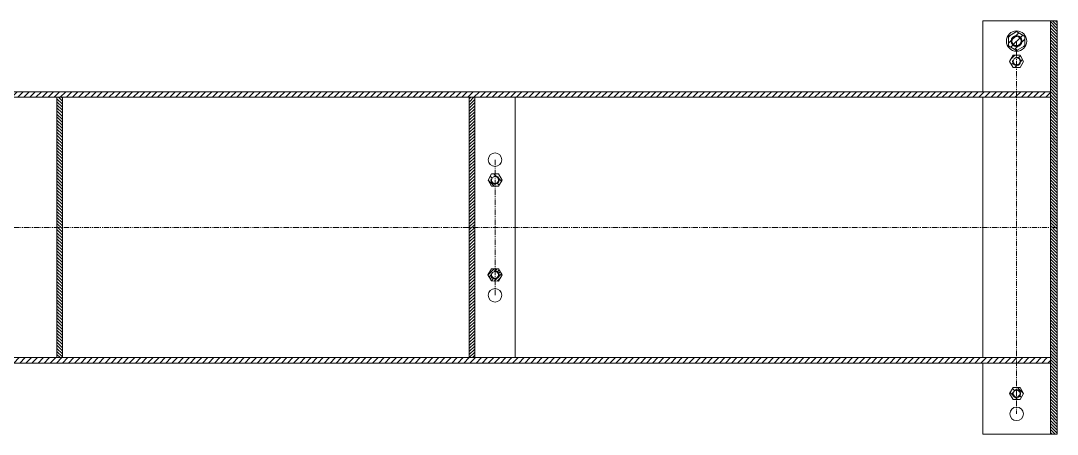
# Model space of a CAD drawing. Header units: millimetres. Extents: x 2179 to 44859, y 3478 to 159868.
# Drawn here: x 23838 to 25368, y 128252 to 128862 of the extents above; entities that cross this region are included whole.
import ezdxf

# ---------------------------------------------------------------- set-up
doc = ezdxf.new("R2010")
doc.units = ezdxf.units.MM
doc.linetypes.add('IMPORT-PHANTOM2', pattern=[14.732, 8.128, -1.524, 1.016, -1.524, 1.016, -1.524])
for name, color, linetype, lineweight in [('0-1', 7, 'IMPORT-PHANTOM2', 9), ('0-2', 7, 'Continuous', 9), ('2966-1_navrh dispozice stroju-HK_dwg-1', 7, 'Continuous', 9)]:
    doc.layers.add(name, color=color, linetype=linetype, lineweight=lineweight)

# ---------------------------------------------------------------- blocks, each defined once
blk = doc.blocks.new('2966-1_navrh dispozice stroju-HK_dwg__X1382-902957-1NP _ stroje - KOTVÍCÍ BODY')
at = {"layer": '0-2'}
for p, q in [((-5318.3, 9197.3), (-5326.3, 9205.3)), ((-5318.3, 9206.2), (-5322.2, 9210.1)), ((-5318.3, 9188.3), (-5326.3, 9196.3)), ((-5318.3, 9179.3), (-5326.3, 9187.3)), ((-5318.3, 9170.3), (-5326.3, 9178.3)), ((-5318.3, 9161.3), (-5326.3, 9169.3)), ((-5318.3, 9152.4), (-5326.3, 9160.4)), ((-5318.3, 9143.4), (-5326.3, 9151.4)), ((-5318.3, 9134.4), (-5326.3, 9142.4)), ((-5318.3, 9125.4), (-5326.3, 9133.4)), ((-5318.3, 9116.4), (-5326.3, 9124.4)), ((-5318.3, 9107.5), (-5326.3, 9115.5)), ((-5318.3, 9098.5), (-5326.3, 9106.5)), ((-5318.3, 9089.5), (-5326.3, 9097.5)), ((-5318.3, 9080.5), (-5326.3, 9088.5)), ((-5318.3, 9071.5), (-5326.3, 9079.5)), ((-5318.3, 9062.6), (-5326.3, 9070.6)), ((-5318.3, 9053.6), (-5326.3, 9061.6)), ((-5318.3, 9044.6), (-5326.3, 9052.6)), ((-5318.3, 9035.6), (-5326.3, 9043.6)), ((-5318.3, 9026.6), (-5326.3, 9034.6)), ((-5318.3, 9017.6), (-5326.3, 9025.6)), ((-5318.3, 9008.7), (-5326.3, 9016.7)), ((-5318.3, 8999.7), (-5326.3, 9007.7)), ((-5318.3, 8990.7), (-5326.3, 8998.7)), ((-5318.3, 8981.7), (-5326.3, 8989.7)), ((-5318.3, 8972.7), (-5326.3, 8980.7)), ((-5318.3, 8963.8), (-5326.3, 8971.8)), ((-5318.3, 8954.8), (-5326.3, 8962.8)), ((-5318.3, 8945.8), (-5326.3, 8953.8)), ((-5318.3, 8936.8), (-5326.3, 8944.8)), ((-5318.3, 8927.8), (-5326.3, 8935.8)), ((-5318.3, 8918.9), (-5326.3, 8926.9)), ((-5318.3, 8909.9), (-5326.3, 8917.9)), ((-5318.3, 8900.9), (-5326.3, 8908.9)), ((-5318.3, 8891.9), (-5326.3, 8899.9)), ((-5318.3, 8882.9), (-5326.3, 8890.9)), ((-5318.3, 8874), (-5326.3, 8882)), ((-5318.3, 8865), (-5326.3, 8873)), ((-5318.3, 8856), (-5326.3, 8864)), ((-5318.3, 8847), (-5326.3, 8855)), ((-5318.3, 8838), (-5326.3, 8846)), ((-5318.3, 8829.1), (-5326.3, 8837.1)), ((-5318.3, 8820.1), (-5326.3, 8828.1)), ((-5318.3, 8811.1), (-5326.3, 8819.1)), ((-5318.3, 8802.1), (-5326.3, 8810.1)), ((-5318.3, 8793.1), (-5326.3, 8801.1)), ((-5318.3, 8784.2), (-5326.3, 8792.2)), ((-5318.3, 8775.2), (-5326.3, 8783.2)), ((-5318.3, 8766.2), (-5326.3, 8774.2)), ((-5318.3, 8757.2), (-5326.3, 8765.2)), ((-5318.3, 8748.2), (-5326.3, 8756.2)), ((-5318.3, 8739.3), (-5326.3, 8747.3)), ((-5318.3, 8730.3), (-5326.3, 8738.3)), ((-5318.3, 8721.3), (-5326.3, 8729.3)), ((-5318.3, 8712.3), (-5326.3, 8720.3)), ((-5318.3, 8703.3), (-5326.3, 8711.3)), ((-5318.3, 8694.4), (-5326.3, 8702.4)), ((-5318.3, 8685.4), (-5326.3, 8693.4)), ((-5318.3, 8676.4), (-5326.3, 8684.4)), ((-5318.3, 8667.4), (-5326.3, 8675.4)), ((-5318.3, 8658.4), (-5326.3, 8666.4)), ((-5318.3, 8649.5), (-5326.3, 8657.5)), ((-5318.3, 8640.5), (-5326.3, 8648.5)), ((-5318.3, 8631.5), (-5326.3, 8639.5)), ((-5318.3, 8622.5), (-5326.3, 8630.5)), ((-5318.3, 8613.5), (-5326.3, 8621.5)), ((-5318.3, 8604.6), (-5326.3, 8612.6)), ((-5318.3, 8595.6), (-5326.3, 8603.6)), ((-5318.3, 8586.6), (-5326.3, 8594.6)), ((-5318.3, 8577.6), (-5326.3, 8585.6)), ((-5318.3, 8568.6), (-5326.3, 8576.6)), ((-5318.3, 8559.7), (-5326.3, 8567.7)), ((-5318.3, 8550.7), (-5326.3, 8558.7)), ((-5318.3, 8541.7), (-5326.3, 8549.7)), ((-5318.3, 8532.7), (-5326.3, 8540.7)), ((-5318.3, 8523.7), (-5326.3, 8531.7)), ((-5318.3, 8514.8), (-5326.3, 8522.8)), ((-5318.3, 8505.8), (-5326.3, 8513.8)), ((-5318.3, 8496.8), (-5326.3, 8504.8)), ((-5318.3, 8487.8), (-5326.3, 8495.8)), ((-5318.3, 8478.8), (-5326.3, 8486.8)), ((-5318.3, 8469.9), (-5326.3, 8477.9)), ((-5318.3, 8460.9), (-5326.3, 8468.9)), ((-5318.3, 8451.9), (-5326.3, 8459.9)), ((-5318.3, 8442.9), (-5326.3, 8450.9)), ((-5318.3, 8433.9), (-5326.3, 8441.9)), ((-5318.3, 8425), (-5326.3, 8433)), ((-5318.3, 8416), (-5326.3, 8424)), ((-5318.3, 8407), (-5326.3, 8415)), ((-5318.3, 8398), (-5326.3, 8406)), ((-5318.3, 8389), (-5326.3, 8397)), ((-5318.3, 8380.1), (-5326.3, 8388.1)), ((-5318.3, 8371.1), (-5326.3, 8379.1)), ((-5318.3, 8362.1), (-5326.3, 8370.1)), ((-5318.3, 8353.1), (-5326.3, 8361.1)), ((-5318.3, 8344.1), (-5326.3, 8352.1)), ((-5318.3, 8335.2), (-5326.3, 8343.2)), ((-5318.3, 8326.2), (-5326.3, 8334.2)), ((-5318.3, 8317.2), (-5326.3, 8325.2)), ((-5318.3, 8308.2), (-5326.3, 8316.2)), ((-5318.3, 8299.2), (-5326.3, 8307.2)), ((-5318.3, 8290.2), (-5326.3, 8298.2)), ((-5318.3, 8281.3), (-5326.3, 8289.3)), ((-5318.3, 8272.3), (-5326.3, 8280.3)), ((-5318.3, 8263.3), (-5326.3, 8271.3)), ((-5318.3, 8254.3), (-5326.3, 8262.3)), ((-5318.3, 8245.3), (-5326.3, 8253.3)), ((-5318.3, 8236.4), (-5326.3, 8244.4)), ((-5318.3, 8227.4), (-5326.3, 8235.4)), ((-5318.3, 8218.4), (-5326.3, 8226.4)), ((-5318.3, 8209.4), (-5326.3, 8217.4)), ((-5318.3, 8200.4), (-5326.3, 8208.4)), ((-5318.3, 8191.5), (-5326.3, 8199.5)), ((-5318.3, 8182.5), (-5326.3, 8190.5)), ((-5318.3, 8173.5), (-5326.3, 8181.5)), ((-5318.3, 8164.5), (-5326.3, 8172.5)), ((-5318.3, 8155.5), (-5326.3, 8163.5)), ((-5318.3, 8146.6), (-5326.3, 8154.6)), ((-5318.3, 8137.6), (-5326.3, 8145.6)), ((-5318.3, 8128.6), (-5326.3, 8136.6)), ((-5318.3, 8119.6), (-5326.3, 8127.6)), ((-5318.3, 8110.6), (-5326.3, 8118.6)), ((-5318.3, 8101.7), (-5326.3, 8109.7)), ((-5318.3, 8092.7), (-5326.3, 8100.7)), ((-5318.3, 8083.7), (-5326.3, 8091.7)), ((-5318.3, 8074.7), (-5326.3, 8082.7)), ((-5318.3, 8065.7), (-5326.3, 8073.7)), ((-5318.3, 8056.8), (-5326.3, 8064.8)), ((-5318.3, 8047.8), (-5326.3, 8055.8)), ((-5318.3, 8038.8), (-5326.3, 8046.8)), ((-5318.3, 8029.8), (-5326.3, 8037.8)), ((-5318.3, 8020.8), (-5326.3, 8028.8)), ((-5318.3, 8011.9), (-5326.3, 8019.9)), ((-5318.3, 8002.9), (-5326.3, 8010.9)), ((-5318.3, 7993.9), (-5326.3, 8001.9)), ((-5318.3, 7984.9), (-5326.3, 7992.9)), ((-5318.3, 7975.9), (-5326.3, 7983.9)), ((-5318.3, 7967), (-5326.3, 7975)), ((-5318.3, 7958), (-5326.3, 7966)), ((-5318.3, 7949), (-5326.3, 7957)), ((-5318.3, 7940), (-5326.3, 7948)), ((-5318.3, 7931), (-5326.3, 7939)), ((-5318.3, 7922.1), (-5326.3, 7930.1)), ((-5318.3, 7913.1), (-5326.3, 7921.1)), ((-5318.3, 7904.1), (-5326.3, 7912.1)), ((-5318.3, 7895.1), (-5326.3, 7903.1)), ((-5318.3, 7886.1), (-5326.3, 7894.1)), ((-5318.3, 7877.2), (-5326.3, 7885.2)), ((-5318.3, 7868.2), (-5326.3, 7876.2)), ((-5318.3, 7859.2), (-5326.3, 7867.2)), ((-5318.3, 7850.2), (-5326.3, 7858.2)), ((-5318.3, 7841.2), (-5326.3, 7849.2)), ((-5318.3, 7832.3), (-5326.3, 7840.3)), ((-5318.3, 7823.3), (-5326.3, 7831.3)), ((-5318.3, 7814.3), (-5326.3, 7822.3)), ((-5318.3, 7805.3), (-5326.3, 7813.3)), ((-5318.3, 7796.3), (-5326.3, 7804.3)), ((-5318.3, 7787.4), (-5326.3, 7795.4)), ((-5318.3, 7778.4), (-5326.3, 7786.4)), ((-5318.3, 7769.4), (-5326.3, 7777.4)), ((-5318.3, 7760.4), (-5326.3, 7768.4)), ((-5318.3, 7751.4), (-5326.3, 7759.4)), ((-5318.3, 7742.5), (-5326.3, 7750.5)), ((-5318.3, 7733.5), (-5326.3, 7741.5)), ((-5318.3, 7724.5), (-5326.3, 7732.5)), ((-5318.3, 7715.5), (-5326.3, 7723.5)), ((-5318.3, 7706.5), (-5326.3, 7714.5)), ((-5318.3, 7697.6), (-5326.3, 7705.6)), ((-5318.3, 7688.6), (-5326.3, 7696.6)), ((-5318.3, 7679.6), (-5326.3, 7687.6)), ((-5318.3, 7670.6), (-5326.3, 7678.6)), ((-5318.3, 7661.6), (-5326.3, 7669.6)), ((-5318.3, 7652.7), (-5326.3, 7660.7)), ((-5318.3, 7643.7), (-5326.3, 7651.7)), ((-5318.3, 7634.7), (-5326.3, 7642.7)), ((-5322.5, 7629.9), (-5326.3, 7633.7))]:
    blk.add_line(p, q, dxfattribs=at)
blk = doc.blocks.new('2966-1_navrh dispozice stroju-HK_dwg__X1384-902959-1NP _ stroje - KOTVÍCÍ BODY')
at = {"layer": '0-2'}
for p, q in [((-5710.3, 9194.1), (-5718.3, 9202.1)), ((-5710.3, 9203.1), (-5717.3, 9210.1)), ((-5710.3, 9185.1), (-5718.3, 9193.1)), ((-5710.3, 9176.2), (-5718.3, 9184.2)), ((-5710.3, 9167.2), (-5718.3, 9175.2)), ((-5710.3, 9158.2), (-5718.3, 9166.2)), ((-5710.3, 9149.2), (-5718.3, 9157.2)), ((-5710.3, 9140.2), (-5718.3, 9148.2)), ((-5710.3, 9131.3), (-5718.3, 9139.3)), ((-5710.3, 9122.3), (-5718.3, 9130.3)), ((-5710.3, 9113.3), (-5718.3, 9121.3)), ((-5710.3, 9104.3), (-5718.3, 9112.3)), ((-5710.3, 9095.3), (-5718.3, 9103.3)), ((-5710.3, 9086.4), (-5718.3, 9094.4)), ((-5710.3, 9077.4), (-5718.3, 9085.4)), ((-5710.3, 9068.4), (-5718.3, 9076.4)), ((-5710.3, 9059.4), (-5718.3, 9067.4)), ((-5710.3, 9050.4), (-5718.3, 9058.4)), ((-5710.3, 9041.5), (-5718.3, 9049.5)), ((-5710.3, 9032.5), (-5718.3, 9040.5)), ((-5710.3, 9023.5), (-5718.3, 9031.5)), ((-5710.3, 9014.5), (-5718.3, 9022.5)), ((-5710.3, 9005.5), (-5718.3, 9013.5)), ((-5710.3, 8996.6), (-5718.3, 9004.6)), ((-5710.3, 8987.6), (-5718.3, 8995.6)), ((-5710.3, 8978.6), (-5718.3, 8986.6)), ((-5710.3, 8969.6), (-5718.3, 8977.6)), ((-5710.3, 8960.6), (-5718.3, 8968.6)), ((-5710.3, 8951.7), (-5718.3, 8959.7)), ((-5710.3, 8942.7), (-5718.3, 8950.7)), ((-5710.3, 8933.7), (-5718.3, 8941.7)), ((-5710.3, 8924.7), (-5718.3, 8932.7)), ((-5710.3, 8915.7), (-5718.3, 8923.7)), ((-5710.3, 8906.8), (-5718.3, 8914.8)), ((-5710.3, 8897.8), (-5718.3, 8905.8)), ((-5710.3, 8888.8), (-5718.3, 8896.8)), ((-5710.3, 8879.8), (-5718.3, 8887.8)), ((-5710.3, 8870.8), (-5718.3, 8878.8)), ((-5710.3, 8861.9), (-5718.3, 8869.9)), ((-5710.3, 8852.9), (-5718.3, 8860.9)), ((-5710.3, 8843.9), (-5718.3, 8851.9)), ((-5710.3, 8834.9), (-5718.3, 8842.9)), ((-5710.3, 8825.9), (-5718.3, 8833.9)), ((-5710.3, 8817), (-5718.3, 8825)), ((-5710.3, 8808), (-5718.3, 8816)), ((-5710.3, 8799), (-5718.3, 8807)), ((-5710.3, 8790), (-5718.3, 8798)), ((-5710.3, 8781), (-5718.3, 8789)), ((-5710.3, 8772.1), (-5718.3, 8780.1)), ((-5710.3, 8763.1), (-5718.3, 8771.1)), ((-5710.3, 8754.1), (-5718.3, 8762.1)), ((-5710.3, 8745.1), (-5718.3, 8753.1)), ((-5710.3, 8736.1), (-5718.3, 8744.1)), ((-5710.3, 8727.2), (-5718.3, 8735.2)), ((-5710.3, 8718.2), (-5718.3, 8726.2)), ((-5710.3, 8709.2), (-5718.3, 8717.2)), ((-5710.3, 8700.2), (-5718.3, 8708.2)), ((-5710.3, 8691.2), (-5718.3, 8699.2)), ((-5710.3, 8682.2), (-5718.3, 8690.2)), ((-5710.3, 8673.3), (-5718.3, 8681.3)), ((-5710.3, 8664.3), (-5718.3, 8672.3)), ((-5710.3, 8655.3), (-5718.3, 8663.3)), ((-5710.3, 8646.3), (-5718.3, 8654.3)), ((-5710.3, 8637.3), (-5718.3, 8645.3)), ((-5710.3, 8628.4), (-5718.3, 8636.4)), ((-5710.3, 8619.4), (-5718.3, 8627.4)), ((-5710.3, 8610.4), (-5718.3, 8618.4)), ((-5710.3, 8601.4), (-5718.3, 8609.4)), ((-5710.3, 8592.4), (-5718.3, 8600.4)), ((-5710.3, 8583.5), (-5718.3, 8591.5)), ((-5710.3, 8574.5), (-5718.3, 8582.5)), ((-5710.3, 8565.5), (-5718.3, 8573.5)), ((-5710.3, 8556.5), (-5718.3, 8564.5)), ((-5710.3, 8547.5), (-5718.3, 8555.5)), ((-5710.3, 8538.6), (-5718.3, 8546.6)), ((-5710.3, 8529.6), (-5718.3, 8537.6)), ((-5710.3, 8520.6), (-5718.3, 8528.6)), ((-5710.3, 8511.6), (-5718.3, 8519.6)), ((-5710.3, 8502.6), (-5718.3, 8510.6)), ((-5710.3, 8493.7), (-5718.3, 8501.7)), ((-5710.3, 8484.7), (-5718.3, 8492.7)), ((-5710.3, 8475.7), (-5718.3, 8483.7)), ((-5710.3, 8466.7), (-5718.3, 8474.7)), ((-5710.3, 8457.7), (-5718.3, 8465.7)), ((-5710.3, 8448.8), (-5718.3, 8456.8)), ((-5710.3, 8439.8), (-5718.3, 8447.8)), ((-5710.3, 8430.8), (-5718.3, 8438.8)), ((-5710.3, 8421.8), (-5718.3, 8429.8)), ((-5710.3, 8412.8), (-5718.3, 8420.8)), ((-5710.3, 8403.9), (-5718.3, 8411.9)), ((-5710.3, 8394.9), (-5718.3, 8402.9)), ((-5710.3, 8385.9), (-5718.3, 8393.9)), ((-5710.3, 8376.9), (-5718.3, 8384.9)), ((-5710.3, 8367.9), (-5718.3, 8375.9)), ((-5710.3, 8359), (-5718.3, 8367)), ((-5710.3, 8350), (-5718.3, 8358)), ((-5710.3, 8341), (-5718.3, 8349)), ((-5710.3, 8332), (-5718.3, 8340)), ((-5710.3, 8323), (-5718.3, 8331)), ((-5710.3, 8314.1), (-5718.3, 8322.1)), ((-5710.3, 8305.1), (-5718.3, 8313.1)), ((-5710.3, 8296.1), (-5718.3, 8304.1)), ((-5710.3, 8287.1), (-5718.3, 8295.1)), ((-5710.3, 8278.1), (-5718.3, 8286.1)), ((-5710.3, 8269.2), (-5718.3, 8277.2)), ((-5710.3, 8260.2), (-5718.3, 8268.2)), ((-5710.3, 8251.2), (-5718.3, 8259.2)), ((-5710.3, 8242.2), (-5718.3, 8250.2)), ((-5710.3, 8233.2), (-5718.3, 8241.2)), ((-5710.3, 8224.3), (-5718.3, 8232.3)), ((-5710.3, 8215.3), (-5718.3, 8223.3)), ((-5710.3, 8206.3), (-5718.3, 8214.3)), ((-5710.3, 8197.3), (-5718.3, 8205.3)), ((-5710.3, 8188.3), (-5718.3, 8196.3)), ((-5710.3, 8179.4), (-5718.3, 8187.4)), ((-5710.3, 8170.4), (-5718.3, 8178.4)), ((-5710.3, 8161.4), (-5718.3, 8169.4)), ((-5710.3, 8152.4), (-5718.3, 8160.4)), ((-5710.3, 8143.4), (-5718.3, 8151.4)), ((-5710.3, 8134.5), (-5718.3, 8142.5)), ((-5710.3, 8125.5), (-5718.3, 8133.5)), ((-5710.3, 8116.5), (-5718.3, 8124.5)), ((-5710.3, 8107.5), (-5718.3, 8115.5)), ((-5710.3, 8098.5), (-5718.3, 8106.5)), ((-5710.3, 8089.6), (-5718.3, 8097.6)), ((-5710.3, 8080.6), (-5718.3, 8088.6)), ((-5710.3, 8071.6), (-5718.3, 8079.6)), ((-5710.3, 8062.6), (-5718.3, 8070.6)), ((-5710.3, 8053.6), (-5718.3, 8061.6)), ((-5710.3, 8044.7), (-5718.3, 8052.7)), ((-5710.3, 8035.7), (-5718.3, 8043.7)), ((-5710.3, 8026.7), (-5718.3, 8034.7)), ((-5710.3, 8017.7), (-5718.3, 8025.7)), ((-5710.3, 8008.7), (-5718.3, 8016.7)), ((-5710.3, 7999.7), (-5718.3, 8007.7)), ((-5710.3, 7990.8), (-5718.3, 7998.8)), ((-5710.3, 7981.8), (-5718.3, 7989.8)), ((-5710.3, 7972.8), (-5718.3, 7980.8)), ((-5710.3, 7963.8), (-5718.3, 7971.8)), ((-5710.3, 7954.8), (-5718.3, 7962.8)), ((-5710.3, 7945.9), (-5718.3, 7953.9)), ((-5710.3, 7936.9), (-5718.3, 7944.9)), ((-5710.3, 7927.9), (-5718.3, 7935.9)), ((-5710.3, 7918.9), (-5718.3, 7926.9)), ((-5710.3, 7909.9), (-5718.3, 7917.9)), ((-5710.3, 7901), (-5718.3, 7909)), ((-5710.3, 7892), (-5718.3, 7900)), ((-5710.3, 7883), (-5718.3, 7891)), ((-5710.3, 7874), (-5718.3, 7882)), ((-5710.3, 7865), (-5718.3, 7873)), ((-5710.3, 7856.1), (-5718.3, 7864.1)), ((-5710.3, 7847.1), (-5718.3, 7855.1)), ((-5710.3, 7838.1), (-5718.3, 7846.1)), ((-5710.3, 7829.1), (-5718.3, 7837.1)), ((-5710.3, 7820.1), (-5718.3, 7828.1)), ((-5710.3, 7811.2), (-5718.3, 7819.2)), ((-5710.3, 7802.2), (-5718.3, 7810.2)), ((-5710.3, 7793.2), (-5718.3, 7801.2)), ((-5710.3, 7784.2), (-5718.3, 7792.2)), ((-5710.3, 7775.2), (-5718.3, 7783.2)), ((-5710.3, 7766.3), (-5718.3, 7774.3)), ((-5710.3, 7757.3), (-5718.3, 7765.3)), ((-5710.3, 7748.3), (-5718.3, 7756.3)), ((-5710.3, 7739.3), (-5718.3, 7747.3)), ((-5710.3, 7730.3), (-5718.3, 7738.3)), ((-5710.3, 7721.4), (-5718.3, 7729.4)), ((-5710.3, 7712.4), (-5718.3, 7720.4)), ((-5710.3, 7703.4), (-5718.3, 7711.4)), ((-5710.3, 7694.4), (-5718.3, 7702.4)), ((-5710.3, 7685.4), (-5718.3, 7693.4)), ((-5710.3, 7676.5), (-5718.3, 7684.5)), ((-5710.3, 7667.5), (-5718.3, 7675.5)), ((-5710.3, 7658.5), (-5718.3, 7666.5)), ((-5710.3, 7649.5), (-5718.3, 7657.5)), ((-5710.3, 7640.5), (-5718.3, 7648.5)), ((-5710.3, 7631.6), (-5718.3, 7639.6)), ((-5717.7, 7629.9), (-5718.3, 7630.6))]:
    blk.add_line(p, q, dxfattribs=at)
blk = doc.blocks.new('2966-1_navrh dispozice stroju-HK_dwg__X1389-902964-1NP _ stroje - KOTVÍCÍ BODY')
at = {"layer": '0-2'}
for p, q in [((-5761.9, 9164.9), (-5766, 9168.9)), ((-5766.5, 9151.5), (-5772.3, 9157.3)), ((-5768, 9162), (-5771.6, 9165.7)), ((-5758.5, 9152.5), (-5761.4, 9155.4)), ((-5754.3, 9157.3), (-5758.5, 9161.5))]:
    blk.add_line(p, q, dxfattribs=at)
blk = doc.blocks.new('2966-1_navrh dispozice stroju-HK_dwg__X1391-902966-1NP _ stroje - KOTVÍCÍ BODY')
at = {"layer": '0-2'}
for p, q in [((-5282.3, 9161.5), (-5273.5, 9170.4)), ((-5270.6, 9164.3), (-5267.7, 9167.2)), ((-5280.8, 9154), (-5277.5, 9157.3)), ((-5275.1, 9150.8), (-5264.3, 9161.6))]:
    blk.add_line(p, q, dxfattribs=at)
blk = doc.blocks.new('2966-1_navrh dispozice stroju-HK_dwg__X1392-902967-1NP _ stroje - KOTVÍCÍ BODY')
at = {"layer": '0-2'}
for p, q in [((-5823.3, 9217.7), (-5820.9, 9220.1)), ((-5823.3, 9213.2), (-5816.5, 9220.1)), ((-5822, 9210.1), (-5812, 9220.1)), ((-5817.5, 9210.1), (-5807.5, 9220.1)), ((-5813, 9210.1), (-5803, 9220.1)), ((-5808.5, 9210.1), (-5798.5, 9220.1)), ((-5804, 9210.1), (-5794, 9220.1)), ((-5799.5, 9210.1), (-5789.5, 9220.1)), ((-5795, 9210.1), (-5785, 9220.1)), ((-5790.5, 9210.1), (-5780.5, 9220.1)), ((-5786, 9210.1), (-5776, 9220.1)), ((-5781.6, 9210.1), (-5771.6, 9220.1)), ((-5777.1, 9210.1), (-5767.1, 9220.1)), ((-5772.6, 9210.1), (-5762.6, 9220.1)), ((-5768.1, 9210.1), (-5758.1, 9220.1)), ((-5763.6, 9210.1), (-5753.6, 9220.1)), ((-5759.1, 9210.1), (-5749.1, 9220.1)), ((-5754.6, 9210.1), (-5744.6, 9220.1)), ((-5750.1, 9210.1), (-5740.1, 9220.1)), ((-5745.6, 9210.1), (-5735.6, 9220.1)), ((-5741.1, 9210.1), (-5731.1, 9220.1)), ((-5736.7, 9210.1), (-5726.7, 9220.1)), ((-5732.2, 9210.1), (-5722.2, 9220.1)), ((-5727.7, 9210.1), (-5717.7, 9220.1)), ((-5723.2, 9210.1), (-5713.2, 9220.1)), ((-5718.7, 9210.1), (-5708.7, 9220.1)), ((-5714.2, 9210.1), (-5704.2, 9220.1)), ((-5709.7, 9210.1), (-5699.7, 9220.1)), ((-5705.2, 9210.1), (-5695.2, 9220.1)), ((-5700.7, 9210.1), (-5690.7, 9220.1)), ((-5696.2, 9210.1), (-5686.2, 9220.1)), ((-5691.8, 9210.1), (-5681.8, 9220.1)), ((-5687.3, 9210.1), (-5677.3, 9220.1)), ((-5682.8, 9210.1), (-5672.8, 9220.1)), ((-5678.3, 9210.1), (-5668.3, 9220.1)), ((-5673.8, 9210.1), (-5663.8, 9220.1)), ((-5669.3, 9210.1), (-5659.3, 9220.1)), ((-5664.8, 9210.1), (-5654.8, 9220.1)), ((-5660.3, 9210.1), (-5650.3, 9220.1)), ((-5655.8, 9210.1), (-5645.8, 9220.1)), ((-5651.3, 9210.1), (-5641.3, 9220.1)), ((-5646.9, 9210.1), (-5636.9, 9220.1)), ((-5642.4, 9210.1), (-5632.4, 9220.1)), ((-5637.9, 9210.1), (-5627.9, 9220.1)), ((-5633.4, 9210.1), (-5623.4, 9220.1)), ((-5628.9, 9210.1), (-5618.9, 9220.1)), ((-5624.4, 9210.1), (-5614.4, 9220.1)), ((-5619.9, 9210.1), (-5609.9, 9220.1)), ((-5615.4, 9210.1), (-5605.4, 9220.1)), ((-5610.9, 9210.1), (-5600.9, 9220.1)), ((-5606.4, 9210.1), (-5596.4, 9220.1)), ((-5602, 9210.1), (-5592, 9220.1)), ((-5597.5, 9210.1), (-5587.5, 9220.1)), ((-5593, 9210.1), (-5583, 9220.1)), ((-5588.5, 9210.1), (-5578.5, 9220.1)), ((-5584, 9210.1), (-5574, 9220.1)), ((-5579.5, 9210.1), (-5569.5, 9220.1)), ((-5575, 9210.1), (-5565, 9220.1)), ((-5570.5, 9210.1), (-5560.5, 9220.1)), ((-5566, 9210.1), (-5556, 9220.1)), ((-5561.5, 9210.1), (-5551.5, 9220.1)), ((-5557.1, 9210.1), (-5547.1, 9220.1)), ((-5552.6, 9210.1), (-5542.6, 9220.1)), ((-5548.1, 9210.1), (-5538.1, 9220.1)), ((-5543.6, 9210.1), (-5533.6, 9220.1)), ((-5539.1, 9210.1), (-5529.1, 9220.1)), ((-5534.6, 9210.1), (-5524.6, 9220.1)), ((-5530.1, 9210.1), (-5520.1, 9220.1)), ((-5525.6, 9210.1), (-5515.6, 9220.1)), ((-5521.1, 9210.1), (-5511.1, 9220.1)), ((-5516.6, 9210.1), (-5506.6, 9220.1)), ((-5512.1, 9210.1), (-5502.1, 9220.1)), ((-5507.7, 9210.1), (-5497.7, 9220.1)), ((-5503.2, 9210.1), (-5493.2, 9220.1)), ((-5498.7, 9210.1), (-5488.7, 9220.1)), ((-5494.2, 9210.1), (-5484.2, 9220.1)), ((-5489.7, 9210.1), (-5479.7, 9220.1)), ((-5485.2, 9210.1), (-5475.2, 9220.1)), ((-5480.7, 9210.1), (-5470.7, 9220.1)), ((-5476.2, 9210.1), (-5466.2, 9220.1)), ((-5471.7, 9210.1), (-5461.7, 9220.1)), ((-5467.2, 9210.1), (-5457.2, 9220.1)), ((-5462.8, 9210.1), (-5452.8, 9220.1)), ((-5458.3, 9210.1), (-5448.3, 9220.1)), ((-5453.8, 9210.1), (-5443.8, 9220.1)), ((-5449.3, 9210.1), (-5439.3, 9220.1)), ((-5444.8, 9210.1), (-5434.8, 9220.1)), ((-5440.3, 9210.1), (-5430.3, 9220.1)), ((-5435.8, 9210.1), (-5425.8, 9220.1)), ((-5431.3, 9210.1), (-5421.3, 9220.1)), ((-5426.8, 9210.1), (-5416.8, 9220.1)), ((-5422.3, 9210.1), (-5412.3, 9220.1)), ((-5417.9, 9210.1), (-5407.9, 9220.1)), ((-5413.4, 9210.1), (-5403.4, 9220.1)), ((-5408.9, 9210.1), (-5398.9, 9220.1)), ((-5404.4, 9210.1), (-5394.4, 9220.1)), ((-5399.9, 9210.1), (-5389.9, 9220.1)), ((-5395.4, 9210.1), (-5385.4, 9220.1)), ((-5390.9, 9210.1), (-5380.9, 9220.1)), ((-5386.4, 9210.1), (-5376.4, 9220.1)), ((-5381.9, 9210.1), (-5371.9, 9220.1)), ((-5377.4, 9210.1), (-5367.4, 9220.1)), ((-5373, 9210.1), (-5363, 9220.1)), ((-5368.5, 9210.1), (-5358.5, 9220.1)), ((-5364, 9210.1), (-5354, 9220.1)), ((-5359.5, 9210.1), (-5349.5, 9220.1)), ((-5355, 9210.1), (-5345, 9220.1)), ((-5350.5, 9210.1), (-5340.5, 9220.1)), ((-5346, 9210.1), (-5336, 9220.1)), ((-5341.5, 9210.1), (-5331.5, 9220.1)), ((-5337, 9210.1), (-5327, 9220.1)), ((-5332.5, 9210.1), (-5322.5, 9220.1)), ((-5328.1, 9210.1), (-5318.1, 9220.1)), ((-5323.6, 9210.1), (-5313.6, 9220.1)), ((-5319.1, 9210.1), (-5309.1, 9220.1)), ((-5314.6, 9210.1), (-5304.6, 9220.1)), ((-5310.1, 9210.1), (-5300.1, 9220.1)), ((-5305.6, 9210.1), (-5295.6, 9220.1)), ((-5301.1, 9210.1), (-5291.1, 9220.1)), ((-5296.6, 9210.1), (-5286.6, 9220.1)), ((-5292.1, 9210.1), (-5282.1, 9220.1)), ((-5287.6, 9210.1), (-5277.6, 9220.1)), ((-5283.2, 9210.1), (-5273.2, 9220.1)), ((-5278.7, 9210.1), (-5268.7, 9220.1)), ((-5274.2, 9210.1), (-5264.2, 9220.1)), ((-5269.7, 9210.1), (-5259.7, 9220.1)), ((-5265.2, 9210.1), (-5255.2, 9220.1)), ((-5260.7, 9210.1), (-5250.7, 9220.1)), ((-5256.2, 9210.1), (-5246.2, 9220.1)), ((-5251.7, 9210.1), (-5241.7, 9220.1)), ((-5247.2, 9210.1), (-5237.2, 9220.1)), ((-5242.7, 9210.1), (-5232.7, 9220.1)), ((-5238.3, 9210.1), (-5228.3, 9220.1)), ((-5233.8, 9210.1), (-5223.8, 9220.1)), ((-5229.3, 9210.1), (-5219.3, 9220.1)), ((-5224.8, 9210.1), (-5214.8, 9220.1)), ((-5220.3, 9210.1), (-5213.3, 9217.1)), ((-5215.8, 9210.1), (-5213.3, 9212.6))]:
    blk.add_line(p, q, dxfattribs=at)
blk = doc.blocks.new('2966-1_navrh dispozice stroju-HK_dwg__X1396-902971-1NP _ stroje - KOTVÍCÍ BODY')
at = {"layer": '0-2'}
for p, q in [((-5710.3, 7750.2), (-5709.2, 7751.3)), ((-5710.3, 7745.7), (-5704.7, 7751.3)), ((-5708.2, 7743.3), (-5700.2, 7751.3)), ((-5703.7, 7743.3), (-5695.7, 7751.3)), ((-5699.2, 7743.3), (-5691.2, 7751.3)), ((-5694.7, 7743.3), (-5686.7, 7751.3)), ((-5690.2, 7743.3), (-5682.2, 7751.3)), ((-5685.7, 7743.3), (-5677.7, 7751.3)), ((-5681.3, 7743.3), (-5673.3, 7751.3)), ((-5676.8, 7743.3), (-5668.8, 7751.3)), ((-5672.3, 7743.3), (-5664.3, 7751.3)), ((-5667.8, 7743.3), (-5659.8, 7751.3)), ((-5663.3, 7743.3), (-5655.3, 7751.3)), ((-5658.8, 7743.3), (-5650.8, 7751.3)), ((-5654.3, 7743.3), (-5646.3, 7751.3)), ((-5649.8, 7743.3), (-5641.8, 7751.3)), ((-5645.3, 7743.3), (-5637.3, 7751.3)), ((-5640.8, 7743.3), (-5632.8, 7751.3)), ((-5636.4, 7743.3), (-5628.4, 7751.3)), ((-5631.9, 7743.3), (-5623.9, 7751.3)), ((-5627.4, 7743.3), (-5619.4, 7751.3)), ((-5622.9, 7743.3), (-5614.9, 7751.3)), ((-5618.4, 7743.3), (-5610.4, 7751.3)), ((-5613.9, 7743.3), (-5605.9, 7751.3)), ((-5609.4, 7743.3), (-5601.4, 7751.3)), ((-5604.9, 7743.3), (-5596.9, 7751.3)), ((-5600.4, 7743.3), (-5592.4, 7751.3)), ((-5595.9, 7743.3), (-5587.9, 7751.3)), ((-5591.4, 7743.3), (-5583.4, 7751.3)), ((-5587, 7743.3), (-5579, 7751.3)), ((-5582.5, 7743.3), (-5574.5, 7751.3)), ((-5578, 7743.3), (-5570, 7751.3)), ((-5573.5, 7743.3), (-5565.5, 7751.3)), ((-5569, 7743.3), (-5561, 7751.3)), ((-5564.5, 7743.3), (-5556.5, 7751.3)), ((-5560, 7743.3), (-5552, 7751.3)), ((-5555.5, 7743.3), (-5547.5, 7751.3)), ((-5551, 7743.3), (-5543, 7751.3)), ((-5546.5, 7743.3), (-5538.5, 7751.3)), ((-5542.1, 7743.3), (-5534.1, 7751.3)), ((-5537.6, 7743.3), (-5529.6, 7751.3)), ((-5533.1, 7743.3), (-5525.1, 7751.3)), ((-5528.6, 7743.3), (-5520.6, 7751.3)), ((-5524.1, 7743.3), (-5516.1, 7751.3)), ((-5519.6, 7743.3), (-5511.6, 7751.3)), ((-5515.1, 7743.3), (-5507.1, 7751.3)), ((-5510.6, 7743.3), (-5502.6, 7751.3)), ((-5506.1, 7743.3), (-5498.1, 7751.3)), ((-5501.6, 7743.3), (-5493.6, 7751.3)), ((-5497.2, 7743.3), (-5489.2, 7751.3)), ((-5492.7, 7743.3), (-5484.7, 7751.3)), ((-5488.2, 7743.3), (-5480.2, 7751.3)), ((-5483.7, 7743.3), (-5475.7, 7751.3)), ((-5479.2, 7743.3), (-5471.2, 7751.3)), ((-5474.7, 7743.3), (-5466.7, 7751.3)), ((-5470.2, 7743.3), (-5462.2, 7751.3)), ((-5465.7, 7743.3), (-5457.7, 7751.3)), ((-5461.2, 7743.3), (-5453.2, 7751.3)), ((-5456.7, 7743.3), (-5448.7, 7751.3)), ((-5452.3, 7743.3), (-5444.3, 7751.3)), ((-5447.8, 7743.3), (-5439.8, 7751.3)), ((-5443.3, 7743.3), (-5435.3, 7751.3)), ((-5438.8, 7743.3), (-5430.8, 7751.3)), ((-5434.3, 7743.3), (-5426.3, 7751.3)), ((-5429.8, 7743.3), (-5421.8, 7751.3)), ((-5425.3, 7743.3), (-5417.3, 7751.3)), ((-5420.8, 7743.3), (-5412.8, 7751.3)), ((-5416.3, 7743.3), (-5408.3, 7751.3)), ((-5411.8, 7743.3), (-5403.8, 7751.3)), ((-5407.4, 7743.3), (-5399.4, 7751.3)), ((-5402.9, 7743.3), (-5394.9, 7751.3)), ((-5398.4, 7743.3), (-5390.4, 7751.3)), ((-5393.9, 7743.3), (-5385.9, 7751.3)), ((-5389.4, 7743.3), (-5381.4, 7751.3)), ((-5384.9, 7743.3), (-5376.9, 7751.3)), ((-5380.4, 7743.3), (-5372.4, 7751.3)), ((-5375.9, 7743.3), (-5367.9, 7751.3)), ((-5371.4, 7743.3), (-5363.4, 7751.3)), ((-5366.9, 7743.3), (-5358.9, 7751.3)), ((-5362.5, 7743.3), (-5354.5, 7751.3)), ((-5358, 7743.3), (-5350, 7751.3)), ((-5353.5, 7743.3), (-5345.5, 7751.3)), ((-5349, 7743.3), (-5341, 7751.3)), ((-5344.5, 7743.3), (-5336.5, 7751.3)), ((-5340, 7743.3), (-5332, 7751.3)), ((-5335.5, 7743.3), (-5327.5, 7751.3)), ((-5331, 7743.3), (-5326.3, 7748.1)), ((-5326.5, 7743.3), (-5326.3, 7743.6))]:
    blk.add_line(p, q, dxfattribs=at)
blk = doc.blocks.new('2966-1_navrh dispozice stroju-HK_dwg__X1397-902972-1NP _ stroje - KOTVÍCÍ BODY')
at = {"layer": '0-2'}
for p, q in [((-5703.4, 8352.1), (-5710.3, 8359)), ((-5698.9, 8352.1), (-5706.9, 8360.1)), ((-5694.5, 8352.1), (-5702.5, 8360.1)), ((-5690, 8352.1), (-5698, 8360.1)), ((-5685.5, 8352.1), (-5693.5, 8360.1)), ((-5681, 8352.1), (-5689, 8360.1)), ((-5676.5, 8352.1), (-5684.5, 8360.1)), ((-5672, 8352.1), (-5680, 8360.1)), ((-5667.5, 8352.1), (-5675.5, 8360.1)), ((-5663, 8352.1), (-5671, 8360.1)), ((-5658.5, 8352.1), (-5666.5, 8360.1)), ((-5654, 8352.1), (-5662, 8360.1)), ((-5649.5, 8352.1), (-5657.5, 8360.1)), ((-5645.1, 8352.1), (-5653.1, 8360.1)), ((-5640.6, 8352.1), (-5648.6, 8360.1)), ((-5636.1, 8352.1), (-5644.1, 8360.1)), ((-5631.6, 8352.1), (-5639.6, 8360.1)), ((-5627.1, 8352.1), (-5635.1, 8360.1)), ((-5622.6, 8352.1), (-5630.6, 8360.1)), ((-5618.1, 8352.1), (-5626.1, 8360.1)), ((-5613.6, 8352.1), (-5621.6, 8360.1)), ((-5609.1, 8352.1), (-5617.1, 8360.1)), ((-5604.6, 8352.1), (-5612.6, 8360.1)), ((-5600.2, 8352.1), (-5608.2, 8360.1)), ((-5595.7, 8352.1), (-5603.7, 8360.1)), ((-5591.2, 8352.1), (-5599.2, 8360.1)), ((-5586.7, 8352.1), (-5594.7, 8360.1)), ((-5582.2, 8352.1), (-5590.2, 8360.1)), ((-5577.7, 8352.1), (-5585.7, 8360.1)), ((-5573.2, 8352.1), (-5581.2, 8360.1)), ((-5568.7, 8352.1), (-5576.7, 8360.1)), ((-5564.2, 8352.1), (-5572.2, 8360.1)), ((-5559.7, 8352.1), (-5567.7, 8360.1)), ((-5555.3, 8352.1), (-5563.3, 8360.1)), ((-5550.8, 8352.1), (-5558.8, 8360.1)), ((-5546.3, 8352.1), (-5554.3, 8360.1)), ((-5541.8, 8352.1), (-5549.8, 8360.1)), ((-5537.3, 8352.1), (-5545.3, 8360.1)), ((-5532.8, 8352.1), (-5540.8, 8360.1)), ((-5528.3, 8352.1), (-5536.3, 8360.1)), ((-5523.8, 8352.1), (-5531.8, 8360.1)), ((-5519.3, 8352.1), (-5527.3, 8360.1)), ((-5514.8, 8352.1), (-5522.8, 8360.1)), ((-5510.4, 8352.1), (-5518.4, 8360.1)), ((-5505.9, 8352.1), (-5513.9, 8360.1)), ((-5501.4, 8352.1), (-5509.4, 8360.1)), ((-5496.9, 8352.1), (-5504.9, 8360.1)), ((-5492.4, 8352.1), (-5500.4, 8360.1)), ((-5487.9, 8352.1), (-5495.9, 8360.1)), ((-5483.4, 8352.1), (-5491.4, 8360.1)), ((-5478.9, 8352.1), (-5486.9, 8360.1)), ((-5474.4, 8352.1), (-5482.4, 8360.1)), ((-5469.9, 8352.1), (-5477.9, 8360.1)), ((-5465.5, 8352.1), (-5473.5, 8360.1)), ((-5461, 8352.1), (-5469, 8360.1)), ((-5456.5, 8352.1), (-5464.5, 8360.1)), ((-5452, 8352.1), (-5460, 8360.1)), ((-5447.5, 8352.1), (-5455.5, 8360.1)), ((-5443, 8352.1), (-5451, 8360.1)), ((-5438.5, 8352.1), (-5446.5, 8360.1)), ((-5434, 8352.1), (-5442, 8360.1)), ((-5429.5, 8352.1), (-5437.5, 8360.1)), ((-5425, 8352.1), (-5433, 8360.1)), ((-5420.6, 8352.1), (-5428.6, 8360.1)), ((-5416.1, 8352.1), (-5424.1, 8360.1)), ((-5411.6, 8352.1), (-5419.6, 8360.1)), ((-5407.1, 8352.1), (-5415.1, 8360.1)), ((-5402.6, 8352.1), (-5410.6, 8360.1)), ((-5398.1, 8352.1), (-5406.1, 8360.1)), ((-5393.6, 8352.1), (-5401.6, 8360.1)), ((-5389.1, 8352.1), (-5397.1, 8360.1)), ((-5384.6, 8352.1), (-5392.6, 8360.1)), ((-5380.1, 8352.1), (-5388.1, 8360.1)), ((-5375.7, 8352.1), (-5383.7, 8360.1)), ((-5371.2, 8352.1), (-5379.2, 8360.1)), ((-5366.7, 8352.1), (-5374.7, 8360.1)), ((-5362.2, 8352.1), (-5370.2, 8360.1)), ((-5357.7, 8352.1), (-5365.7, 8360.1)), ((-5353.2, 8352.1), (-5361.2, 8360.1)), ((-5348.7, 8352.1), (-5356.7, 8360.1)), ((-5344.2, 8352.1), (-5352.2, 8360.1)), ((-5339.7, 8352.1), (-5347.7, 8360.1)), ((-5335.2, 8352.1), (-5343.2, 8360.1)), ((-5330.7, 8352.1), (-5338.7, 8360.1)), ((-5326.3, 8352.1), (-5334.3, 8360.1)), ((-5326.3, 8356.6), (-5329.8, 8360.1)), ((-5707.9, 8352.1), (-5710.3, 8354.5))]:
    blk.add_line(p, q, dxfattribs=at)
blk = doc.blocks.new('2966-1_navrh dispozice stroju-HK_dwg__X1398-902973-1NP _ stroje - KOTVÍCÍ BODY')
at = {"layer": '0-2'}
for p, q in [((-5453.3, 8389.3), (-5457.3, 8393.3)), ((-5448.2, 8379.7), (-5457.3, 8388.8)), ((-5452.4, 8393), (-5455.7, 8396.2)), ((-5449.9, 8394.9), (-5452.8, 8397.9)), ((-5439.3, 8388.8), (-5450, 8399.5)), ((-5442.5, 8383), (-5445.4, 8385.9)), ((-5439.3, 8393.3), (-5444, 8398)), ((-5439.7, 8384.7), (-5443.5, 8388.5)), ((-5445.4, 8381.4), (-5449.1, 8385.1))]:
    blk.add_line(p, q, dxfattribs=at)
blk = doc.blocks.new('2966-1_navrh dispozice stroju-HK_dwg__X1399-902974-1NP _ stroje - KOTVÍCÍ BODY')
at = {"layer": '0-2'}
for p, q in [((-5597.3, 8388.5), (-5586.4, 8399.4)), ((-5593.9, 8382.9), (-5591, 8385.8)), ((-5588.1, 8379.8), (-5579.3, 8388.6)), ((-5584.1, 8392.8), (-5580.8, 8396.1))]:
    blk.add_line(p, q, dxfattribs=at)
blk = doc.blocks.new('2966-1_navrh dispozice stroju-HK_dwg__X1401-902976-1NP _ stroje - KOTVÍCÍ BODY')
at = {"layer": '0-2'}
for p, q in [((-5785.4, 9161.5), (-5791.9, 9167.9)), ((-5794.1, 9152.2), (-5801.2, 9159.3)), ((-5787.5, 9154.6), (-5798.8, 9165.9))]:
    blk.add_line(p, q, dxfattribs=at)
blk = doc.blocks.new('2966-1_navrh dispozice stroju-HK_dwg__X1402-902977-1NP _ stroje - KOTVÍCÍ BODY')
at = {"layer": '0-2'}
for p, q in [((-5798, 9165.1), (-5802, 9169.1)), ((-5790.1, 9166.2), (-5796, 9172.1)), ((-5785.5, 9170.5), (-5787, 9172.1)), ((-5799.8, 9157.9), (-5805.3, 9163.4)), ((-5799, 9148.1), (-5802, 9151.1)), ((-5790, 9148.1), (-5795.4, 9153.5)), ((-5784.4, 9151.5), (-5788.3, 9155.4)), ((-5781.1, 9157.2), (-5787.2, 9163.2))]:
    blk.add_line(p, q, dxfattribs=at)
blk = doc.blocks.new('2966-1_navrh dispozice stroju-HK_dwg-867852-1NP _ stroje - KOTVÍCÍ BODY')
at = {"layer": '0-1'}
for p, q in [((-246.1, 10835.5), (225.3, 10552.2)), ((20.5, 10745.3), (-1917.6, 7521)), ((-492.8, 10085.4), (-321.4, 9982.4))]:
    blk.add_line(p, q, dxfattribs=at)
at = {"layer": '0-2'}
for p, q in [((276.8, 10579.6), (-246, 10893.9)), ((-200.7, 10749.9), (128.4, 10552.1)), ((-227.1, 9960.7), (-556.2, 10158.5))]:
    blk.add_line(p, q, dxfattribs=at)
at = {"layer": '0-2', "flags": 128}
for points in [[(135.3, 10548), (225.3, 10493.9), (276.8, 10579.6), (281.9, 10588.2), (-240.9, 10902.4), (-246, 10893.9), (-297.6, 10808.1), (-207.6, 10754)], [(-970.3, 9469.6), (-963.3, 9481.3), (-149.2, 10835.6), (-156, 10839.8), (-970.1, 9485.4), (-977.2, 9473.7), (-1047.4, 9356.9), (-977.2, 9473.7), (-970.3, 9469.6), (-1040.5, 9352.8), (-1047.4, 9356.9), (-1047.9, 9356), (-1047.4, 9356.9), (-1057.7, 9363.1)], [(-627.3, 9279.4), (186.8, 10633.7), (179.9, 10637.8), (-634.2, 9283.5), (-627.3, 9279.4), (-634.3, 9267.6), (-704.6, 9150.8)]]:
    blk.add_lwpolyline(points, dxfattribs=at)
for points in [[(-258, 10842.7), (-258.2, 10828.8), (-246.3, 10821.7), (-234.2, 10828.4), (-234, 10842.3), (-245.8, 10849.4)], [(-215.3, 10811), (-210, 10819.9), (-215, 10829), (-225.4, 10829.2), (-230.8, 10820.3), (-225.7, 10811.2)], [(204.6, 10558.6), (210, 10567.5), (205, 10576.5), (194.6, 10576.7), (189.2, 10567.8), (194.2, 10558.7)], [(-587.1, 10107.1), (-591.2, 10100.3), (-262.1, 9902.4), (-258, 9909.3)], [(-462, 10060.9), (-456.7, 10069.8), (-461.7, 10078.9), (-472.1, 10079.1), (-477.5, 10070.2), (-472.4, 10061.1)], [(-342.1, 9988.8), (-336.7, 9997.7), (-341.7, 10006.8), (-352.1, 10006.9), (-357.5, 9998), (-352.4, 9988.9)], [(-900.7, 9585.4), (-904.8, 9578.5), (-575.7, 9380.7), (-571.6, 9387.5)]]:
    blk.add_lwpolyline(points, close=True, dxfattribs=at)
at = {"layer": '0-2'}
for centre, radius in [((-246.1, 10835.5), 15), ((-246.1, 10835.5), 8), ((-246.1, 10835.5), 6.92), ((-220.4, 10820.1), 5.05), ((199.6, 10567.6), 5.05), ((225.3, 10552.2), 10), ((-492.8, 10085.4), 10), ((-467.1, 10070), 5.05), ((-347.1, 9997.9), 5.05), ((-321.4, 9982.4), 10)]:
    blk.add_circle(centre, radius, dxfattribs=at)
for centre, radius in [((-246.1, 10835.5), 8), ((-246.1, 10835.5), 6.77), ((-220.4, 10820.1), 6), ((199.6, 10567.6), 6), ((-467.1, 10070), 6), ((-347.1, 9997.9), 6)]:
    blk.add_arc(centre, radius, 223.9896, 163.9896, dxfattribs=at)
at = {"rotation": 328.989640494807}
for name in ['2966-1_navrh dispozice stroju-HK_dwg__X1392-902967-1NP _ stroje - KOTVÍCÍ BODY', '2966-1_navrh dispozice stroju-HK_dwg__X1402-902977-1NP _ stroje - KOTVÍCÍ BODY', '2966-1_navrh dispozice stroju-HK_dwg__X1384-902959-1NP _ stroje - KOTVÍCÍ BODY', '2966-1_navrh dispozice stroju-HK_dwg__X1401-902976-1NP _ stroje - KOTVÍCÍ BODY', '2966-1_navrh dispozice stroju-HK_dwg__X1389-902964-1NP _ stroje - KOTVÍCÍ BODY', '2966-1_navrh dispozice stroju-HK_dwg__X1382-902957-1NP _ stroje - KOTVÍCÍ BODY', '2966-1_navrh dispozice stroju-HK_dwg__X1391-902966-1NP _ stroje - KOTVÍCÍ BODY', '2966-1_navrh dispozice stroju-HK_dwg__X1397-902972-1NP _ stroje - KOTVÍCÍ BODY', '2966-1_navrh dispozice stroju-HK_dwg__X1399-902974-1NP _ stroje - KOTVÍCÍ BODY', '2966-1_navrh dispozice stroju-HK_dwg__X1398-902973-1NP _ stroje - KOTVÍCÍ BODY', '2966-1_navrh dispozice stroju-HK_dwg__X1396-902971-1NP _ stroje - KOTVÍCÍ BODY']:
    blk.add_blockref(name, (0, 0), dxfattribs=at)

msp = doc.modelspace()

# ---------------------------------------------------------------- block references
at = {"layer": '2966-1_navrh dispozice stroju-HK_dwg-1', "rotation": 301.0103595051954}
msp.add_blockref('2966-1_navrh dispozice stroju-HK_dwg-867852-1NP _ stroje - KOTVÍCÍ BODY', (16148.3, 123038.5), dxfattribs=at)

doc.saveas('drawing.dxf')
